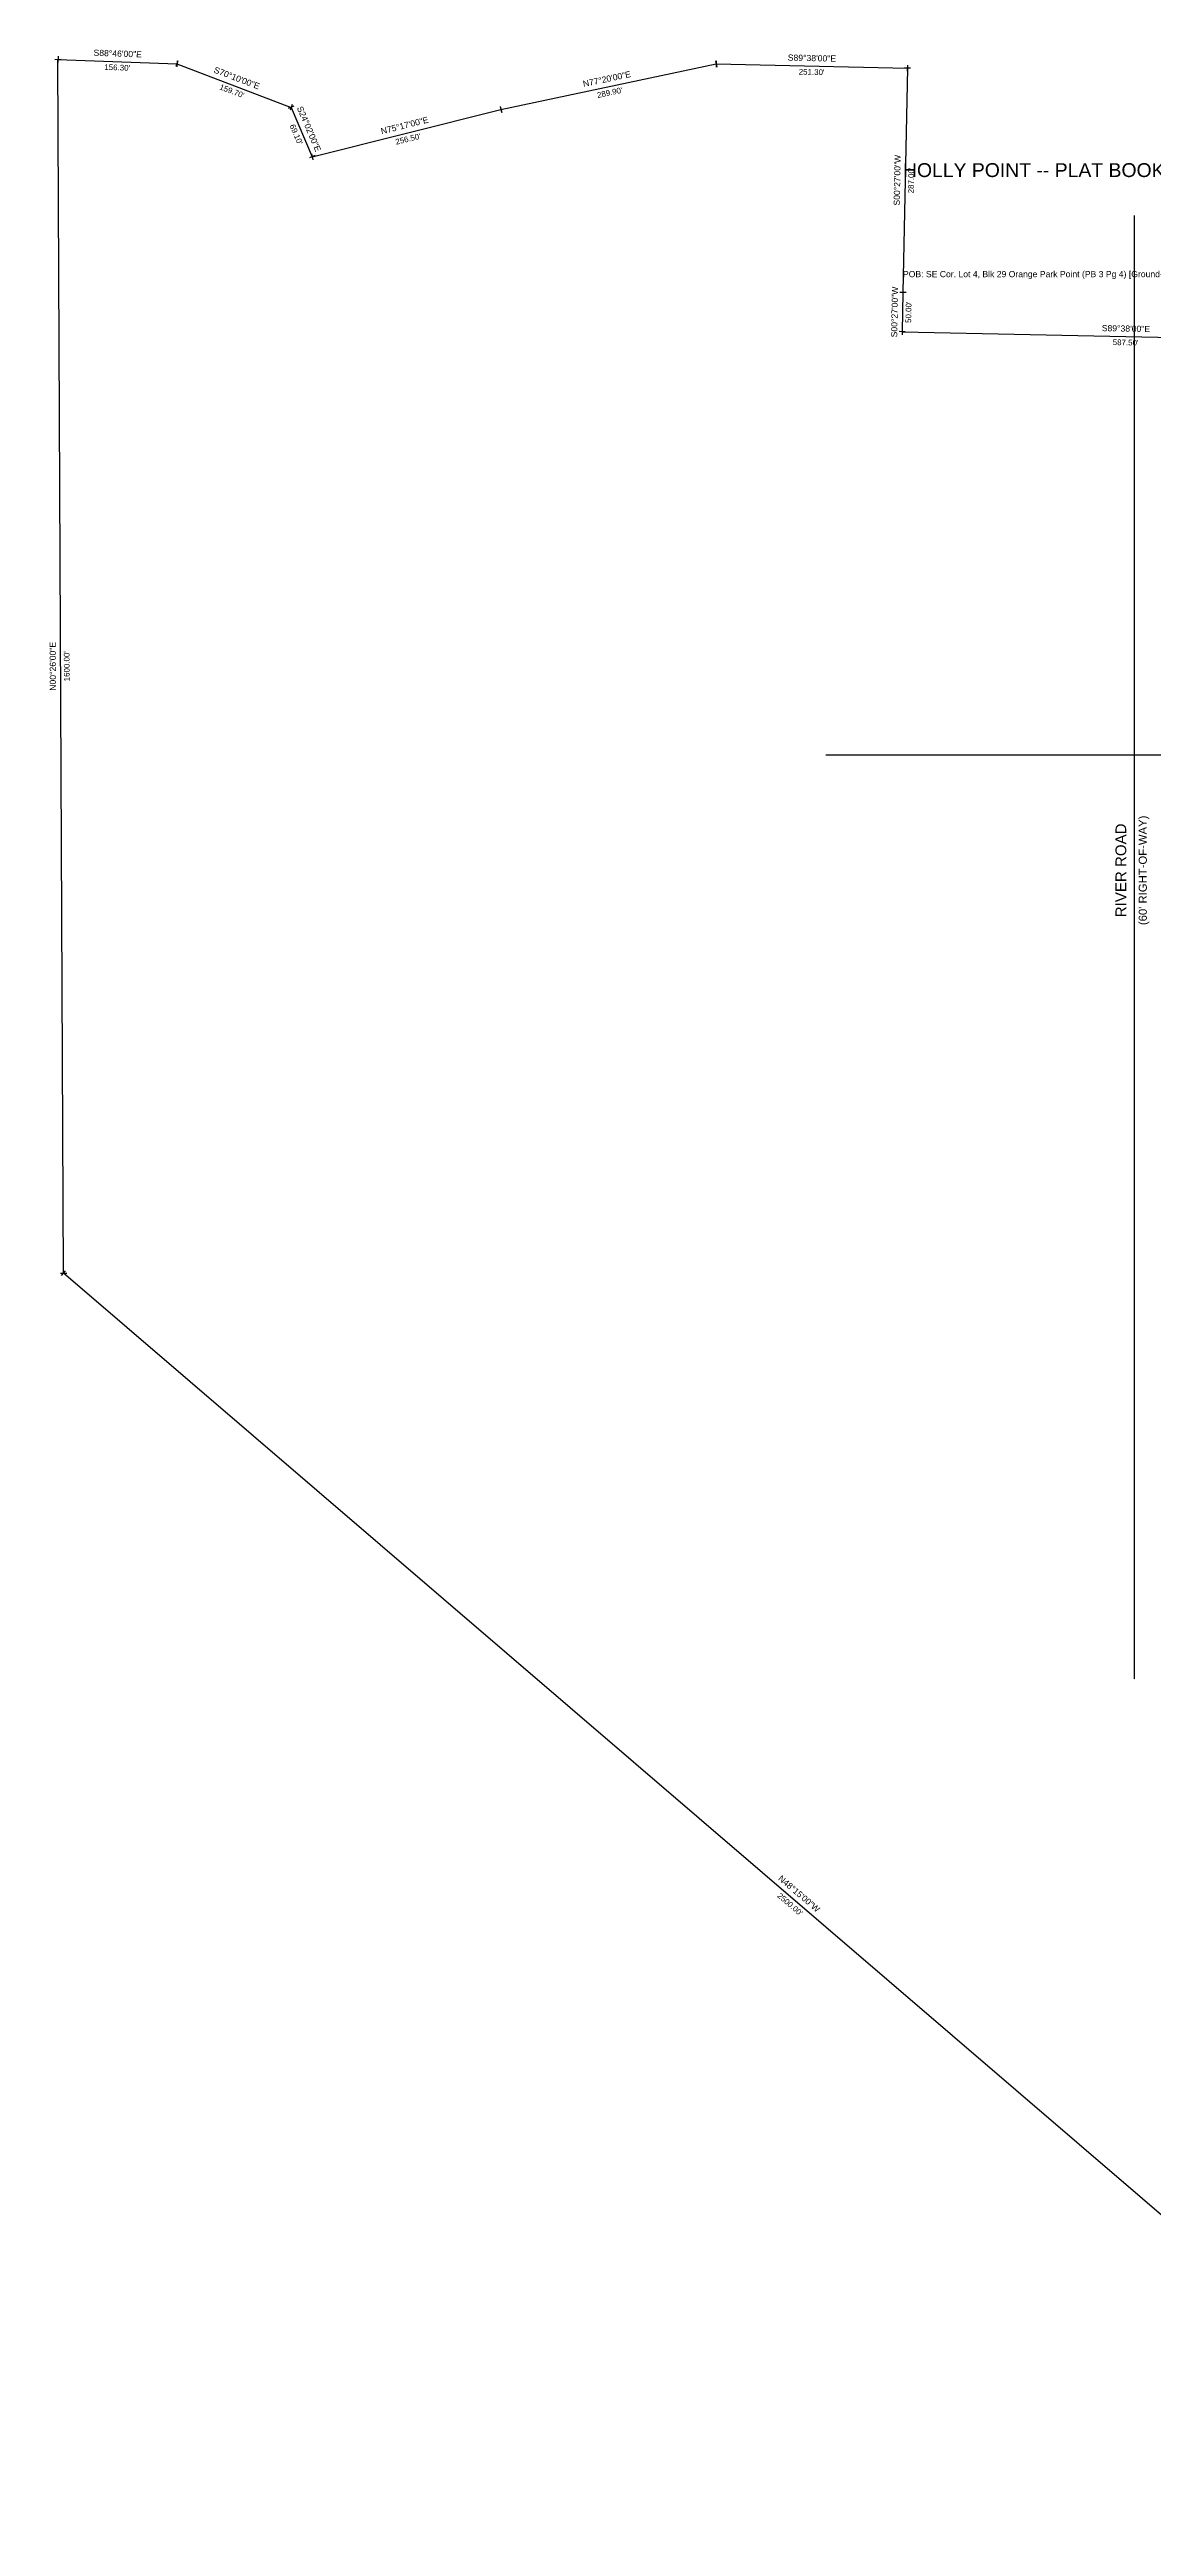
# Model space of a CAD drawing. Extents: x 528892 to 532626, y 2132096 to 2135316.
# Drawn here: x 528892 to 530325, y 2132100 to 2135316 of the extents above; entities that cross this region are included whole.
import ezdxf
from ezdxf.enums import TextEntityAlignment as Align

# ---------------------------------------------------------------- set-up
doc = ezdxf.new("R2010")
doc.units = 0
for name, pattern in [('DASHED', [0.75, 0.5, -0.25]), ('ROT_11.96', [0]), ('ROT_14.04', [0]), ('ROT_293.05', [0]), ('ROT_319.36', [0]), ('ROT_339.11', [0]), ('ROT_357.87', [0]), ('ROT_358.75', [0]), ('ROT_88.87', [0]), ('ROT_90.00', [0]), ('ROT_90.27', [0])]:
    doc.linetypes.add(name, pattern=pattern)
for name, color, linetype in [('BOUNDARY', 7, 'CONTINUOUS'), ('CONTROL', 1, 'CONTINUOUS'), ('DIMENSIONS', 7, 'CONTINUOUS'), ('ROW_STREET', 2, 'DASHED')]:
    doc.layers.add(name, color=color, linetype=linetype)
doc.styles.get("Standard").update_dxf_attribs({"font": 'Arial'})

msp = doc.modelspace()

# ---------------------------------------------------------------- linework, layer by layer
at = {"layer": 'BOUNDARY'}
for p, q in [((528899.2833, 2135302.7651), (528907.2832, 2135302.8026)), ((528903.4316, 2135306.7811), (528903.1348, 2135298.7866)), ((528910.6538, 2133727.0579), (528903.2832, 2135302.7838)), ((528910.6538, 2133727.0579), (528903.2832, 2135302.7838)), ((528903.2832, 2135302.7838), (529057.6449, 2135297.0528)), ((528903.2832, 2135302.7838), (529057.6449, 2135297.0528)), ((529059.0714, 2135300.7898), (529056.2184, 2135293.3158)), ((529057.7933, 2135301.0501), (529057.4965, 2135293.0556)), ((529057.6449, 2135297.0528), (529205.9286, 2135240.4507)), ((529057.6449, 2135297.0528), (529205.9286, 2135240.4507)), ((529478.1936, 2135237.5717), (529757.5101, 2135296.7507)), ((529478.1936, 2135237.5717), (529757.5101, 2135296.7507)), ((529756.681, 2135300.6638), (529758.3392, 2135292.8375)), ((529757.5973, 2135300.7497), (529757.4229, 2135292.7516)), ((529757.5101, 2135296.7507), (530005.7468, 2135291.3371)), ((529757.5101, 2135296.7507), (530005.7468, 2135291.3371)), ((530005.7468, 2135291.3371), (530000, 2135000)), ((530005.7468, 2135291.3371), (530000, 2135000)), ((530009.746, 2135291.2582), (530001.7475, 2135291.416)), ((530005.834, 2135295.3362), (530005.6595, 2135287.3381)), ((529209.6092, 2135242.0169), (529202.248, 2135238.8844)), ((529207.355, 2135244.1877), (529204.5021, 2135236.7137)), ((529205.9286, 2135240.4507), (529233.2299, 2135176.2947)), ((529205.9286, 2135240.4507), (529233.2299, 2135176.2947)), ((529233.2299, 2135176.2947), (529478.1936, 2135237.5717)), ((529233.2299, 2135176.2947), (529478.1936, 2135237.5717)), ((529477.2229, 2135241.4521), (529479.1643, 2135233.6912)), ((529477.3645, 2135241.4848), (529479.0227, 2135233.6585)), ((529236.9105, 2135177.861), (529229.5493, 2135174.7284)), ((529232.2592, 2135180.1751), (529234.2006, 2135172.4143)), ((530003.9992, 2134999.9211), (529996.0008, 2135000.0789)), ((530003.9992, 2134999.9211), (529996.0008, 2135000.0789)), ((530000, 2135000), (529998.9988, 2134949.2444)), ((530000, 2135000), (529998.9988, 2134949.2444)), ((530002.998, 2134949.1655), (529994.9996, 2134949.3233)), ((529999.086, 2134953.2435), (529998.9116, 2134945.2454)), ((529998.9988, 2134949.2444), (530579.3371, 2134936.5884)), ((529998.9988, 2134949.2444), (530579.3371, 2134936.5884)), ((528906.6538, 2133727.0392), (528914.6537, 2133727.0767)), ((528908.0487, 2133724.0226), (528913.2589, 2133730.0933)), ((530806.2213, 2132100.2106), (528910.6538, 2133727.0579)), ((530806.2213, 2132100.2106), (528910.6538, 2133727.0579))]:
    msp.add_line(p, q, dxfattribs=at)
at = {"layer": 'CONTROL'}
msp.add_point((530000, 2135000), dxfattribs=at)
at = {"layer": 'ROW_STREET'}
for p, q in [((530300, 2135100), (530300, 2133200)), ((529900, 2134400), (532000, 2134400))]:
    msp.add_line(p, q, dxfattribs=at)

# ---------------------------------------------------------------- texts
at = {"layer": 'BOUNDARY'}
msp.add_text('HOLLY POINT -- PLAT BOOK 4, PAGE 17 (7 SHEETS ASSEMBLED)', height=18, dxfattribs=at).set_placement((530000, 2135150))
at = {"layer": 'CONTROL'}
msp.add_text('POB: SE Cor. Lot 4, Blk 29 Orange Park Point (PB 3 Pg 4) [Ground-Truthed WGS84]', height=8, dxfattribs=at).set_placement((530000, 2135020))
at = {"layer": 'DIMENSIONS', "linetype": 'ROT_357.87'}
msp.add_text('S88%%d46\'00"E', height=8, rotation=357.87, dxfattribs=at).set_placement((528980.6125, 2135303.9156), align=Align.BOTTOM_CENTER)
msp.add_text("156.30'", height=7.36, rotation=357.87, dxfattribs=at).set_placement((528980.3157, 2135295.9211), align=Align.TOP_CENTER)
at = {"layer": 'DIMENSIONS', "linetype": 'ROT_339.11'}
msp.add_text('S70%%d10\'00"E', height=8, rotation=339.11, dxfattribs=at).set_placement((529133.2132, 2135272.4888), align=Align.BOTTOM_CENTER)
at = {"layer": 'DIMENSIONS', "linetype": 'ROT_11.96'}
msp.add_text('N77%%d20\'00"E', height=8, rotation=11.96, dxfattribs=at).set_placement((529617.0228, 2135271.0743), align=Align.BOTTOM_CENTER)
at = {"layer": 'DIMENSIONS', "linetype": 'ROT_358.75'}
for p in [(529881.7156, 2135298.0429), (530289.2552, 2134946.9154)]:
    msp.add_text('S89%%d38\'00"E', height=8, rotation=358.75, dxfattribs=at).set_placement(p, align=Align.BOTTOM_CENTER)
for s, p in [("251.30'", (529881.5412, 2135290.0448)), ("587.50'", (530289.0808, 2134938.9173))]:
    msp.add_text(s, height=7.36, rotation=358.75, dxfattribs=at).set_placement(p, align=Align.TOP_CENTER)
at = {"layer": 'DIMENSIONS', "linetype": 'ROT_339.11'}
msp.add_text("159.70'", height=7.36, rotation=339.11, dxfattribs=at).set_placement((529130.3603, 2135265.0147), align=Align.TOP_CENTER)
at = {"layer": 'DIMENSIONS', "linetype": 'ROT_11.96'}
msp.add_text("289.90'", height=7.36, rotation=11.96, dxfattribs=at).set_placement((529618.6809, 2135263.248), align=Align.TOP_CENTER)
at = {"layer": 'DIMENSIONS', "linetype": 'ROT_293.05'}
msp.add_text("69.10'", height=7.36, rotation=293.05, dxfattribs=at).set_placement((529215.8986, 2135206.8064), align=Align.TOP_CENTER)
msp.add_text('S24%%d02\'00"E', height=8, rotation=293.05, dxfattribs=at).set_placement((529223.2598, 2135209.9389), align=Align.BOTTOM_CENTER)
at = {"layer": 'DIMENSIONS', "linetype": 'ROT_14.04'}
msp.add_text('N75%%d17\'00"E', height=8, rotation=14.04, dxfattribs=at).set_placement((529354.7411, 2135210.8136), align=Align.BOTTOM_CENTER)
msp.add_text("256.50'", height=7.36, rotation=14.04, dxfattribs=at).set_placement((529356.6824, 2135203.0527), align=Align.TOP_CENTER)
at = {"layer": 'DIMENSIONS', "linetype": 'ROT_88.87'}
for p in [(529998.8742, 2135145.7474), (529995.5002, 2134974.7011)]:
    msp.add_text('S00%%d27\'00"W', height=8, rotation=88.87, dxfattribs=at).set_placement(p, align=Align.BOTTOM_CENTER)
for s, p in [("287.00'", (530006.8726, 2135145.5897)), ("50.00'", (530003.4986, 2134974.5433))]:
    msp.add_text(s, height=7.36, rotation=88.87, dxfattribs=at).set_placement(p, align=Align.TOP_CENTER)
at = {"layer": 'DIMENSIONS', "linetype": 'ROT_90.27'}
msp.add_text('N00%%d26\'00"E', height=8, rotation=90.27, dxfattribs=at).set_placement((528902.9686, 2134514.9022), align=Align.BOTTOM_CENTER)
msp.add_text("1600.00'", height=7.36, rotation=90.27, dxfattribs=at).set_placement((528910.9685, 2134514.9396), align=Align.TOP_CENTER)
at = {"layer": 'DIMENSIONS', "linetype": 'ROT_319.36'}
msp.add_text('N48%%d15\'00"W', height=8, rotation=319.36, dxfattribs=at).set_placement((529861.0426, 2132916.6696), align=Align.BOTTOM_CENTER)
msp.add_text("2500.00'", height=7.36, rotation=319.36, dxfattribs=at).set_placement((529855.8325, 2132910.5989), align=Align.TOP_CENTER)
at = {"layer": 'ROW_STREET', "linetype": 'ROT_90.00'}
msp.add_text("(60' RIGHT-OF-WAY)", height=10.5, rotation=90, dxfattribs=at).set_placement((530306, 2134250), align=Align.TOP_CENTER)
msp.add_text('RIVER ROAD', height=14, rotation=90, dxfattribs=at).set_placement((530294, 2134250), align=Align.BOTTOM_CENTER)

doc.saveas('drawing.dxf')
